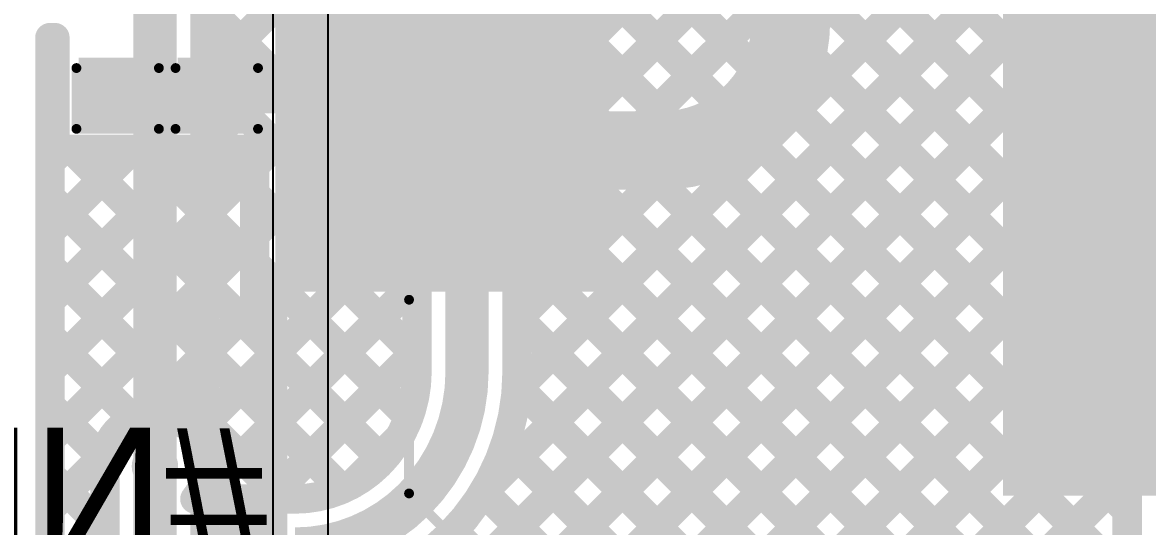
# Model space of a CAD drawing. Header units: millimetres. Extents: x 4.35 to 7.26, y 1.61 to 5.34.
# Drawn here: x 4.786 to 5.359, y 4.26 to 4.517 of the extents above; entities that cross this region are included whole.
import ezdxf

# ---------------------------------------------------------------- set-up
doc = ezdxf.new("R2010")
doc.units = ezdxf.units.MM
doc.header["$MEASUREMENT"] = 0
for name, color, linetype in [('BottomLayer', 5, 'Continuous'), ('BottomOverlay', 54, 'Continuous'), ('MultiLayer', 9, 'Continuous'), ('TopLayer', 1, 'Continuous'), ('TopOverlay', 2, 'Continuous'), ('TopPaste', 8, 'Continuous'), ('TopSolder', 216, 'Continuous'), ('ViaHoleLayer', 16, 'Continuous')]:
    doc.layers.add(name, color=color, linetype=linetype)

# ---------------------------------------------------------------- blocks, each defined once
blk = doc.blocks.new('74437368033_18')
at = {"layer": 'TopLayer'}
for points in [[(-0.26772, -0.0689), (-0.1063, -0.0689), (-0.26772, 0.0689), (-0.1063, 0.0689)], [(0.1063, -0.0689), (0.26772, -0.0689), (0.1063, 0.0689), (0.26772, 0.0689)]]:
    blk.add_solid(points, dxfattribs=at)
at = {"layer": 'TopOverlay', "const_width": 0.005}
for points in [[(-0.17669, 0.20268), (-0.20354, 0.17583)], [(0.17669, 0.20268), (-0.17669, 0.20268)], [(0.20354, 0.17583), (0.17669, 0.20268)], [(-0.20354, 0.17583), (-0.20354, 0.07709)], [(0.20354, 0.17583), (0.20354, 0.07709)], [(-0.20354, -0.07709), (-0.20354, -0.17583)], [(0.20354, -0.07709), (0.20354, -0.17583)], [(-0.17669, -0.20268), (-0.20354, -0.17583)], [(0.20354, -0.17583), (0.17669, -0.20268)], [(0.17669, -0.20268), (-0.17669, -0.20268)]]:
    blk.add_lwpolyline(points, dxfattribs=at)
at = {"layer": 'TopOverlay'}
for points, const_width in [([(-0.17794, 0.20268, 1), (-0.17544, 0.20268, 1)], 0.0025), ([(-0.17794, 0.20268, 1), (-0.17544, 0.20268, 1)], 0.0025), ([(0.17544, 0.20268, 1), (0.17794, 0.20268, 1)], 0.0025), ([(0.17544, 0.20268, 1), (0.17794, 0.20268, 1)], 0.0025), ([(-0.20479, 0.17583, 1), (-0.20229, 0.17583, 1)], 0.0025), ([(-0.20479, 0.17583, 1), (-0.20229, 0.17583, 1)], 0.0025), ([(0.20229, 0.17583, 1), (0.20479, 0.17583, 1)], 0.0025), ([(0.20229, 0.17583, 1), (0.20479, 0.17583, 1)], 0.0025), ([(-0.21638, 0.08835, 1), (-0.23575, 0.08835, 1)], 0.01), ([(-0.23825, 0.08835, 1), (-0.23325, 0.08835, 1)], 0.005), ([(-0.21888, 0.08835, 1), (-0.21388, 0.08835, 1)], 0.005), ([(-0.20479, 0.07709, 1), (-0.20229, 0.07709, 1)], 0.0025), ([(0.20229, 0.07709, 1), (0.20479, 0.07709, 1)], 0.0025), ([(-0.20479, -0.07709, 1), (-0.20229, -0.07709, 1)], 0.0025), ([(0.20229, -0.07709, 1), (0.20479, -0.07709, 1)], 0.0025), ([(-0.20479, -0.17583, 1), (-0.20229, -0.17583, 1)], 0.0025), ([(-0.20479, -0.17583, 1), (-0.20229, -0.17583, 1)], 0.0025), ([(0.20229, -0.17583, 1), (0.20479, -0.17583, 1)], 0.0025), ([(0.20229, -0.17583, 1), (0.20479, -0.17583, 1)], 0.0025), ([(-0.17794, -0.20268, 1), (-0.17544, -0.20268, 1)], 0.0025), ([(-0.17794, -0.20268, 1), (-0.17544, -0.20268, 1)], 0.0025), ([(0.17544, -0.20268, 1), (0.17794, -0.20268, 1)], 0.0025), ([(0.17544, -0.20268, 1), (0.17794, -0.20268, 1)], 0.0025)]:
    blk.add_lwpolyline(points, format="xyb", close=True, dxfattribs=dict(at, const_width=const_width))
at = {"layer": 'TopPaste'}
for points in [[(-0.26772, -0.0689), (-0.1063, -0.0689), (-0.26772, 0.0689), (-0.1063, 0.0689)], [(0.1063, -0.0689), (0.26772, -0.0689), (0.1063, 0.0689), (0.26772, 0.0689)]]:
    blk.add_solid(points, dxfattribs=at)
at = {"layer": 'TopSolder'}
for points in [[(-0.27172, -0.0729), (-0.1023, -0.0729), (-0.27172, 0.0729), (-0.1023, 0.0729)], [(0.1023, -0.0729), (0.27172, -0.0729), (0.1023, 0.0729), (0.27172, 0.0729)]]:
    blk.add_solid(points, dxfattribs=at)
blk = doc.blocks.new('CAP_0603_23')
at = {"layer": 'TopLayer'}
for points in [[(-0.045, 0.0175), (-0.045, -0.0175), (-0.015, 0.0175), (-0.015, -0.0175)], [(0.015, 0.0175), (0.015, -0.0175), (0.045, 0.0175), (0.045, -0.0175)]]:
    blk.add_solid(points, dxfattribs=at)
at = {"layer": 'TopOverlay', "const_width": 0.005}
for points in [[(-0.049, 0.021), (-0.049, -0.021)], [(-0.049, 0.021), (-0.018, 0.021)], [(0.018, 0.021), (0.049, 0.021)], [(0.049, 0.021), (0.049, -0.021)], [(-0.049, -0.021), (-0.018, -0.021)], [(0.018, -0.021), (0.049, -0.021)]]:
    blk.add_lwpolyline(points, dxfattribs=at)
at = {"layer": 'TopOverlay', "const_width": 0.0025}
for points in [[(-0.05025, 0.021, 1), (-0.04775, 0.021, 1)], [(-0.05025, 0.021, 1), (-0.04775, 0.021, 1)], [(-0.01925, 0.021, 1), (-0.01675, 0.021, 1)], [(0.01675, 0.021, 1), (0.01925, 0.021, 1)], [(0.04775, 0.021, 1), (0.05025, 0.021, 1)], [(0.04775, 0.021, 1), (0.05025, 0.021, 1)], [(-0.05025, -0.021, 1), (-0.04775, -0.021, 1)], [(-0.05025, -0.021, 1), (-0.04775, -0.021, 1)], [(-0.01925, -0.021, 1), (-0.01675, -0.021, 1)], [(0.01675, -0.021, 1), (0.01925, -0.021, 1)], [(0.04775, -0.021, 1), (0.05025, -0.021, 1)], [(0.04775, -0.021, 1), (0.05025, -0.021, 1)]]:
    blk.add_lwpolyline(points, format="xyb", close=True, dxfattribs=at)
at = {"layer": 'TopPaste'}
for points in [[(-0.045, 0.0175), (-0.045, -0.0175), (-0.015, 0.0175), (-0.015, -0.0175)], [(0.015, 0.0175), (0.015, -0.0175), (0.045, 0.0175), (0.045, -0.0175)]]:
    blk.add_solid(points, dxfattribs=at)
at = {"layer": 'TopSolder'}
for points in [[(-0.04736, 0.01986), (-0.04736, -0.01986), (-0.01264, 0.01986), (-0.01264, -0.01986)], [(0.01264, 0.01986), (0.01264, -0.01986), (0.04736, 0.01986), (0.04736, -0.01986)]]:
    blk.add_solid(points, dxfattribs=at)
blk = doc.blocks.new('CAP_0603_83')
at = {"layer": 'TopLayer'}
for points in [[(-0.045, 0.0175), (-0.045, -0.0175), (-0.015, 0.0175), (-0.015, -0.0175)], [(0.015, 0.0175), (0.015, -0.0175), (0.045, 0.0175), (0.045, -0.0175)]]:
    blk.add_solid(points, dxfattribs=at)
at = {"layer": 'TopOverlay', "const_width": 0.005}
for points in [[(-0.049, 0.021), (-0.049, -0.021)], [(-0.049, 0.021), (-0.018, 0.021)], [(0.018, 0.021), (0.049, 0.021)], [(0.049, 0.021), (0.049, -0.021)], [(-0.049, -0.021), (-0.018, -0.021)], [(0.018, -0.021), (0.049, -0.021)]]:
    blk.add_lwpolyline(points, dxfattribs=at)
at = {"layer": 'TopOverlay', "const_width": 0.0025}
for points in [[(-0.05025, 0.021, 1), (-0.04775, 0.021, 1)], [(-0.05025, 0.021, 1), (-0.04775, 0.021, 1)], [(-0.01925, 0.021, 1), (-0.01675, 0.021, 1)], [(0.01675, 0.021, 1), (0.01925, 0.021, 1)], [(0.04775, 0.021, 1), (0.05025, 0.021, 1)], [(0.04775, 0.021, 1), (0.05025, 0.021, 1)], [(-0.05025, -0.021, 1), (-0.04775, -0.021, 1)], [(-0.05025, -0.021, 1), (-0.04775, -0.021, 1)], [(-0.01925, -0.021, 1), (-0.01675, -0.021, 1)], [(0.01675, -0.021, 1), (0.01925, -0.021, 1)], [(0.04775, -0.021, 1), (0.05025, -0.021, 1)], [(0.04775, -0.021, 1), (0.05025, -0.021, 1)]]:
    blk.add_lwpolyline(points, format="xyb", close=True, dxfattribs=at)
at = {"layer": 'TopPaste'}
for points in [[(-0.045, 0.0175), (-0.045, -0.0175), (-0.015, 0.0175), (-0.015, -0.0175)], [(0.015, 0.0175), (0.015, -0.0175), (0.045, 0.0175), (0.045, -0.0175)]]:
    blk.add_solid(points, dxfattribs=at)
at = {"layer": 'TopSolder'}
for points in [[(-0.04736, 0.01986), (-0.04736, -0.01986), (-0.01264, 0.01986), (-0.01264, -0.01986)], [(0.01264, 0.01986), (0.01264, -0.01986), (0.04736, 0.01986), (0.04736, -0.01986)]]:
    blk.add_solid(points, dxfattribs=at)

msp = doc.modelspace()

# ---------------------------------------------------------------- linework, layer by layer
at = {"layer": 'BottomLayer'}
for points, const_width in [([(5.34835, 4.19815), (5.34835, 4.88255)], 0.015), ([(5.0375, 4.43646), (5.34835, 4.74731)], 0.015), ([(5.012, 4.33918), (5.012, 4.715)], 0.022), ([(5.0375, 4.4011), (5.34835, 4.71195)], 0.015), ([(4.9865, 4.33918), (4.9865, 4.70929)], 0.015), ([(5.0375, 4.33918), (5.0375, 4.70629)], 0.015), ([(5.05179, 4.70629), (5.34835, 4.40972)], 0.015), ([(5.0375, 4.68522), (5.34835, 4.37437)], 0.015), ([(5.0375, 4.36575), (5.34835, 4.6766)], 0.015), ([(5.0375, 4.47181), (5.23019, 4.6645)], 0.015), ([(5.0375, 4.50717), (5.19483, 4.6645)], 0.015), ([(5.12893, 4.6645), (5.34835, 4.44508)], 0.015), ([(5.16428, 4.6645), (5.34835, 4.48043)], 0.015), ([(5.19964, 4.6645), (5.34835, 4.51579)], 0.015), ([(5.0375, 4.64986), (5.34835, 4.33901)], 0.015), ([(5.03714, 4.33003), (5.34835, 4.64124)], 0.015), ([(4.853, 4.291), (4.853, 4.614)], 0.022), ([(5.0375, 4.61451), (5.34835, 4.30366)], 0.015), ([(4.8785, 4.29748), (4.8785, 4.60929)], 0.015), ([(4.9013, 4.60929), (4.9865, 4.52409)], 0.015), ([(5.02016, 4.27769), (5.34835, 4.60589)], 0.015), ([(4.8785, 4.48959), (4.9865, 4.59759)], 0.015), ([(4.8785, 4.59673), (4.9865, 4.48873)], 0.015), ([(5.0375, 4.57915), (5.34835, 4.2683)], 0.015), ([(4.84432, 4.0665), (5.34835, 4.57053)], 0.015), ([(4.8785, 4.45423), (4.9865, 4.56223)], 0.015), ([(4.8785, 4.56137), (4.9865, 4.45337)], 0.015), ([(5.0375, 4.5438), (5.34835, 4.23295)], 0.015), ([(4.87967, 4.0665), (5.34835, 4.53518)], 0.015), ([(4.8785, 4.41888), (4.9865, 4.52688)], 0.015), ([(4.8785, 4.52602), (4.9865, 4.41802)], 0.015), ([(5.0375, 4.50844), (5.34835, 4.19759)], 0.015), ([(4.91503, 4.0665), (5.34835, 4.49982)], 0.015), ([(4.8785, 4.38352), (4.9865, 4.49152)], 0.015), ([(4.8785, 4.49066), (4.9865, 4.38266)], 0.015), ([(5.0375, 4.47309), (5.41409, 4.0965)], 0.015), ([(4.95039, 4.0665), (5.34835, 4.46446)], 0.015), ([(4.8785, 4.34817), (4.9865, 4.45617)], 0.015), ([(4.8785, 4.45531), (4.9865, 4.34731)], 0.015), ([(5.0375, 4.43773), (5.37873, 4.0965)], 0.015), ([(4.98574, 4.0665), (5.34835, 4.42911)], 0.015), ([(4.8785, 4.31281), (4.9865, 4.42081)], 0.015), ([(4.8785, 4.41995), (4.98237, 4.31608)], 0.015), ([(5.0375, 4.40237), (5.34338, 4.0965)], 0.015), ([(5.0211, 4.0665), (5.34835, 4.39375)], 0.015), ([(4.87539, 4.27435), (4.9865, 4.38546)], 0.015), ([(4.8785, 4.3846), (4.96897, 4.29412)], 0.015), ([(5.0375, 4.36702), (5.30802, 4.0965)], 0.015), ([(5.05645, 4.0665), (5.34835, 4.3584)], 0.015), ([(4.8785, 4.34924), (4.94838, 4.27937)], 0.015), ([(4.91075, 4.27435), (4.9865, 4.3501)], 0.015), ([(5.03727, 4.33189), (5.27266, 4.0965)], 0.015), ([(5.09181, 4.0665), (5.34835, 4.32304)], 0.015), ([(4.8785, 4.31389), (4.91804, 4.27435)], 0.015), ([(4.95383, 4.28207), (4.97753, 4.30577)], 0.015), ([(5.03156, 4.30225), (5.23731, 4.0965)], 0.015), ([(5.15841, 4.09775), (5.34835, 4.28769)], 0.015), ([(4.87694, 4.28009), (4.88268, 4.27435)], 0.015), ([(4.87337, 4.27435), (4.92428, 4.27435)], 0.015), ([(5.02039, 4.27807), (5.20195, 4.0965)], 0.015), ([(5.00506, 4.25804), (5.1666, 4.0965)], 0.015)]:
    msp.add_lwpolyline(points, dxfattribs=dict(at, const_width=const_width))
for points, const_width in [([(4.98275, 4.52409, 1), (4.99025, 4.52409, 1)], 0.0075), ([(5.3446, 4.51579, 1), (5.3521, 4.51579, 1)], 0.0075), ([(5.03375, 4.50844, 1), (5.04125, 4.50844, 1)], 0.0075), ([(5.03375, 4.50717, 1), (5.04125, 4.50717, 1)], 0.0075), ([(5.3446, 4.49982, 1), (5.3521, 4.49982, 1)], 0.0075), ([(4.87475, 4.49066, 1), (4.88225, 4.49066, 1)], 0.0075), ([(4.87475, 4.48959, 1), (4.88225, 4.48959, 1)], 0.0075), ([(4.98275, 4.49152, 1), (4.99025, 4.49152, 1)], 0.0075), ([(4.98275, 4.48873, 1), (4.99025, 4.48873, 1)], 0.0075), ([(5.3446, 4.48043, 1), (5.3521, 4.48043, 1)], 0.0075), ([(5.03375, 4.47309, 1), (5.04125, 4.47309, 1)], 0.0075), ([(5.03375, 4.47181, 1), (5.04125, 4.47181, 1)], 0.0075), ([(5.3446, 4.46446, 1), (5.3521, 4.46446, 1)], 0.0075), ([(4.87475, 4.45531, 1), (4.88225, 4.45531, 1)], 0.0075), ([(4.87475, 4.45423, 1), (4.88225, 4.45423, 1)], 0.0075), ([(4.98275, 4.45617, 1), (4.99025, 4.45617, 1)], 0.0075), ([(4.98275, 4.45337, 1), (4.99025, 4.45337, 1)], 0.0075), ([(5.3446, 4.44508, 1), (5.3521, 4.44508, 1)], 0.0075), ([(5.03375, 4.43773, 1), (5.04125, 4.43773, 1)], 0.0075), ([(5.03375, 4.43646, 1), (5.04125, 4.43646, 1)], 0.0075), ([(5.3446, 4.42911, 1), (5.3521, 4.42911, 1)], 0.0075), ([(4.87475, 4.41995, 1), (4.88225, 4.41995, 1)], 0.0075), ([(4.87475, 4.41888, 1), (4.88225, 4.41888, 1)], 0.0075), ([(4.98275, 4.42081, 1), (4.99025, 4.42081, 1)], 0.0075), ([(4.98275, 4.41802, 1), (4.99025, 4.41802, 1)], 0.0075), ([(5.3446, 4.40972, 1), (5.3521, 4.40972, 1)], 0.0075), ([(5.03375, 4.40237, 1), (5.04125, 4.40237, 1)], 0.0075), ([(5.03375, 4.4011, 1), (5.04125, 4.4011, 1)], 0.0075), ([(5.3446, 4.39375, 1), (5.3521, 4.39375, 1)], 0.0075), ([(4.87475, 4.3846, 1), (4.88225, 4.3846, 1)], 0.0075), ([(4.87475, 4.38352, 1), (4.88225, 4.38352, 1)], 0.0075), ([(4.98275, 4.38546, 1), (4.99025, 4.38546, 1)], 0.0075), ([(4.98275, 4.38266, 1), (4.99025, 4.38266, 1)], 0.0075), ([(5.3446, 4.37437, 1), (5.3521, 4.37437, 1)], 0.0075), ([(5.03375, 4.36702, 1), (5.04125, 4.36702, 1)], 0.0075), ([(5.03375, 4.36575, 1), (5.04125, 4.36575, 1)], 0.0075), ([(5.3446, 4.3584, 1), (5.3521, 4.3584, 1)], 0.0075), ([(4.87475, 4.34924, 1), (4.88225, 4.34924, 1)], 0.0075), ([(4.98275, 4.3501, 1), (4.99025, 4.3501, 1)], 0.0075), ([(4.87475, 4.34817, 1), (4.88225, 4.34817, 1)], 0.0075), ([(4.98275, 4.34731, 1), (4.99025, 4.34731, 1)], 0.0075), ([(4.98275, 4.33918, 1), (4.99025, 4.33918, 1)], 0.0075), ([(4.98275, 4.33918, 1), (4.99025, 4.33918, 1)], 0.0075), ([(5.0065, 4.33918, 1), (5.0175, 4.33918, 1)], 0.011), ([(5.0065, 4.33918, 1), (5.0175, 4.33918, 1)], 0.011), ([(5.03375, 4.33918, 1), (5.04125, 4.33918, 1)], 0.0075), ([(5.03375, 4.33918, 1), (5.04125, 4.33918, 1)], 0.0075), ([(5.3446, 4.33901, 1), (5.3521, 4.33901, 1)], 0.0075), ([(5.03352, 4.33189, 1), (5.04102, 4.33189, 1)], 0.0075), ([(5.03339, 4.33003, 1), (5.04089, 4.33003, 1)], 0.0075), ([(5.3446, 4.32304, 1), (5.3521, 4.32304, 1)], 0.0075), ([(4.97862, 4.31608, 1), (4.98612, 4.31608, 1)], 0.0075), ([(4.87475, 4.31389, 1), (4.88225, 4.31389, 1)], 0.0075), ([(4.87475, 4.31281, 1), (4.88225, 4.31281, 1)], 0.0075), ([(4.97378, 4.30577, 1), (4.98128, 4.30577, 1)], 0.0075), ([(5.3446, 4.30366, 1), (5.3521, 4.30366, 1)], 0.0075), ([(4.87475, 4.29748, 1), (4.88225, 4.29748, 1)], 0.0075), ([(4.87475, 4.29748, 1), (4.88225, 4.29748, 1)], 0.0075), ([(5.02781, 4.30225, 1), (5.03531, 4.30225, 1)], 0.0075), ([(4.84709, 4.291, 1), (4.85891, 4.291, 1)], 0.01181), ([(4.8475, 4.291, 1), (4.8585, 4.291, 1)], 0.011), ([(4.96322, 4.29203, 1), (4.97072, 4.29203, 1)], 0.0075), ([(4.96326, 4.29207, 1), (4.97076, 4.29207, 1)], 0.0075), ([(4.96522, 4.29412, 1), (4.97272, 4.29412, 1)], 0.0075), ([(4.87556, 4.291, 1), (4.88306, 4.291, 1)], 0.0075), ([(4.87556, 4.291, 1), (4.88306, 4.291, 1)], 0.0075), ([(5.3446, 4.28769, 1), (5.3521, 4.28769, 1)], 0.0075), ([(4.87319, 4.28009, 1), (4.88069, 4.28009, 1)], 0.0075), ([(4.95008, 4.28207, 1), (4.95758, 4.28207, 1)], 0.0075), ([(4.86962, 4.27435, 1), (4.87712, 4.27435, 1)], 0.0075), ([(4.86962, 4.27435, 1), (4.87712, 4.27435, 1)], 0.0075), ([(4.87164, 4.27435, 1), (4.87914, 4.27435, 1)], 0.0075), ([(4.87893, 4.27435, 1), (4.88643, 4.27435, 1)], 0.0075), ([(4.907, 4.27435, 1), (4.9145, 4.27435, 1)], 0.0075), ([(4.91429, 4.27435, 1), (4.92179, 4.27435, 1)], 0.0075), ([(4.92053, 4.27435, 1), (4.92803, 4.27435, 1)], 0.0075), ([(4.92053, 4.27435, 1), (4.92803, 4.27435, 1)], 0.0075), ([(4.94463, 4.27937, 1), (4.95213, 4.27937, 1)], 0.0075), ([(4.9795, 4.274, 1), (4.9905, 4.274, 1)], 0.011), ([(4.9795, 4.274, 1), (4.9905, 4.274, 1)], 0.011), ([(5.01641, 4.27769, 1), (5.02391, 4.27769, 1)], 0.0075), ([(5.01664, 4.27807, 1), (5.02414, 4.27807, 1)], 0.0075), ([(5.3446, 4.2683, 1), (5.3521, 4.2683, 1)], 0.0075), ([(5.00131, 4.25804, 1), (5.00881, 4.25804, 1)], 0.0075), ([(4.99928, 4.25597, 1), (5.00678, 4.25597, 1)], 0.0075), ([(4.99928, 4.25597, 1), (5.00678, 4.25597, 1)], 0.0075)]:
    msp.add_lwpolyline(points, format="xyb", close=True, dxfattribs=dict(at, const_width=const_width))
for points, const_width in [([(4.9865, 4.33918, -0.198676), (4.96701, 4.29207)], 0.015), ([(5.012, 4.33918, -0.198912), (4.985, 4.274)], 0.022), ([(5.0375, 4.33918, -0.198912), (5.00303, 4.25597)], 0.015), ([(4.8785, 4.29748, -0.062313), (4.87931, 4.291)], 0.015), ([(4.96697, 4.29203, -0.198912), (4.92428, 4.27435)], 0.015), ([(4.87931, 4.291, -0.172986), (4.87337, 4.27435)], 0.015), ([(4.985, 4.274, -0.198912), (4.92428, 4.24885)], 0.022), ([(5.00303, 4.25597, -0.198912), (4.92428, 4.22335)], 0.015)]:
    msp.add_lwpolyline(points, format="xyb", dxfattribs=dict(at, const_width=const_width))
at = {"layer": 'MultiLayer', "const_width": 0.01181}
msp.add_lwpolyline([(4.84709, 4.291, 1), (4.85891, 4.291, 1)], format="xyb", close=True, dxfattribs=at)
at = {"layer": 'TopLayer'}
for p, q in [((4.913, 4.6605), (4.913, 4.247)), ((4.941, 4.623), (4.941, 4.236))]:
    msp.add_line(p, q, dxfattribs=at)
for points, const_width in [([(5.177, 4.51754), (5.177, 4.93)], 0.04), ([(4.7995, 4.22348), (4.7995, 4.5095)], 0.015), ([(4.802, 4.4525), (4.802, 4.5095)], 0.015), ([(4.7995, 4.49895), (4.802, 4.49645)], 0.015), ([(4.7995, 4.4813), (4.802, 4.4838)], 0.015), ([(4.834, 4.482), (4.8845, 4.482)], 0.022), ([(4.8845, 4.482), (4.96999, 4.482)], 0.022), ([(4.96999, 4.482), (4.99899, 4.453)], 0.022), ([(4.7995, 4.4636), (4.802, 4.4611)], 0.015), ([(5.00199, 4.452), (5.11146, 4.452)], 0.04), ([(4.7995, 4.37523), (4.87677, 4.4525)], 0.015), ([(4.7995, 4.44594), (4.80606, 4.4525)], 0.015), ([(4.7995, 4.41059), (4.84141, 4.4525)], 0.015), ([(4.802, 4.4525), (4.8525, 4.4525)], 0.015), ([(4.8106, 4.4525), (4.913, 4.3501)], 0.015), ([(4.84595, 4.4525), (4.90378, 4.39467)], 0.015), ([(4.8525, 4.4525), (4.866, 4.4525)], 0.015), ([(4.8525, 4.4525), (4.866, 4.4525)], 0.015), ([(4.866, 4.4525), (4.90378, 4.4525)], 0.015), ([(4.88131, 4.4525), (4.90378, 4.43003)], 0.015), ([(4.90378, 4.3696), (4.90378, 4.4525)], 0.015), ([(4.7995, 4.33988), (4.90378, 4.44416)], 0.015), ([(4.7995, 4.42824), (4.913, 4.31474)], 0.015), ([(4.7995, 4.30452), (4.90378, 4.40881)], 0.015), ([(4.7995, 4.39289), (4.913, 4.27939)], 0.015), ([(4.84694, 4.3166), (4.90378, 4.37345)], 0.015), ([(4.90378, 4.3696), (4.913, 4.3696)], 0.015), ([(4.913, 4.247), (4.913, 4.3696)], 0.015), ([(4.7995, 4.35753), (4.84209, 4.31494)], 0.015), ([(4.87336, 4.30767), (4.913, 4.34731)], 0.015), ([(4.7995, 4.32218), (4.82695, 4.29472)], 0.015), ([(4.8785, 4.27746), (4.913, 4.31196)], 0.015), ([(4.7995, 4.26917), (4.8274, 4.29706)], 0.015), ([(4.853, 4.19851), (4.853, 4.291)], 0.022), ([(4.7995, 4.28682), (4.8275, 4.25882)], 0.015), ([(4.8275, 4.19851), (4.8275, 4.28452)], 0.015), ([(4.8785, 4.19851), (4.8785, 4.28452)], 0.015), ([(4.8785, 4.27853), (5.07553, 4.0815)], 0.015), ([(4.8785, 4.2421), (4.913, 4.2766)], 0.015), ([(4.7995, 4.23381), (4.8275, 4.26181)], 0.015)]:
    msp.add_lwpolyline(points, dxfattribs=dict(at, const_width=const_width))
for points, const_width in [([(5.177, 4.51754, -0.414214), (5.11146, 4.452)], 0.04), ([(4.8275, 4.28452, -1.132908), (4.87931, 4.291)], 0.015), ([(4.87931, 4.291, -0.062313), (4.8785, 4.28452)], 0.015)]:
    msp.add_lwpolyline(points, format="xyb", dxfattribs=dict(at, const_width=const_width))
for points, const_width in [([(5.167, 4.51754, 1), (5.187, 4.51754, 1)], 0.02), ([(5.167, 4.51754, 1), (5.187, 4.51754, 1)], 0.02), ([(4.79575, 4.5095, 1), (4.80325, 4.5095, 1)], 0.0075), ([(4.79825, 4.5095, 1), (4.80575, 4.5095, 1)], 0.0075), ([(4.79575, 4.49895, 1), (4.80325, 4.49895, 1)], 0.0075), ([(4.79825, 4.49645, 1), (4.80575, 4.49645, 1)], 0.0075), ([(4.79575, 4.4813, 1), (4.80325, 4.4813, 1)], 0.0075), ([(4.79825, 4.4838, 1), (4.80575, 4.4838, 1)], 0.0075), ([(4.8285, 4.482, 1), (4.8395, 4.482, 1)], 0.011), ([(4.879, 4.482, 1), (4.89, 4.482, 1)], 0.011), ([(4.879, 4.482, 1), (4.89, 4.482, 1)], 0.011), ([(4.96449, 4.482, 1), (4.97549, 4.482, 1)], 0.011), ([(4.96449, 4.482, 1), (4.97549, 4.482, 1)], 0.011), ([(4.79575, 4.4636, 1), (4.80325, 4.4636, 1)], 0.0075), ([(4.99199, 4.452, 1), (5.01199, 4.452, 1)], 0.02), ([(5.10146, 4.452, 1), (5.12146, 4.452, 1)], 0.02), ([(5.10146, 4.452, 1), (5.12146, 4.452, 1)], 0.02), ([(4.79825, 4.4611, 1), (4.80575, 4.4611, 1)], 0.0075), ([(4.79825, 4.4525, 1), (4.80575, 4.4525, 1)], 0.0075), ([(4.79825, 4.4525, 1), (4.80575, 4.4525, 1)], 0.0075), ([(4.80231, 4.4525, 1), (4.80981, 4.4525, 1)], 0.0075), ([(4.80685, 4.4525, 1), (4.81435, 4.4525, 1)], 0.0075), ([(4.83766, 4.4525, 1), (4.84516, 4.4525, 1)], 0.0075), ([(4.8422, 4.4525, 1), (4.8497, 4.4525, 1)], 0.0075), ([(4.84875, 4.4525, 1), (4.85625, 4.4525, 1)], 0.0075), ([(4.84875, 4.4525, 1), (4.85625, 4.4525, 1)], 0.0075), ([(4.84875, 4.4525, 1), (4.85625, 4.4525, 1)], 0.0075), ([(4.86225, 4.4525, 1), (4.86975, 4.4525, 1)], 0.0075), ([(4.86225, 4.4525, 1), (4.86975, 4.4525, 1)], 0.0075), ([(4.86225, 4.4525, 1), (4.86975, 4.4525, 1)], 0.0075), ([(4.87302, 4.4525, 1), (4.88052, 4.4525, 1)], 0.0075), ([(4.87756, 4.4525, 1), (4.88506, 4.4525, 1)], 0.0075), ([(4.90003, 4.4525, 1), (4.90753, 4.4525, 1)], 0.0075), ([(4.90003, 4.4525, 1), (4.90753, 4.4525, 1)], 0.0075), ([(4.99349, 4.453, 1), (5.00449, 4.453, 1)], 0.011), ([(4.79575, 4.44594, 1), (4.80325, 4.44594, 1)], 0.0075), ([(4.90003, 4.44416, 1), (4.90753, 4.44416, 1)], 0.0075), ([(4.90003, 4.43003, 1), (4.90753, 4.43003, 1)], 0.0075), ([(4.79575, 4.42824, 1), (4.80325, 4.42824, 1)], 0.0075), ([(4.79575, 4.41059, 1), (4.80325, 4.41059, 1)], 0.0075), ([(4.90003, 4.40881, 1), (4.90753, 4.40881, 1)], 0.0075), ([(4.90003, 4.39467, 1), (4.90753, 4.39467, 1)], 0.0075), ([(4.79575, 4.39289, 1), (4.80325, 4.39289, 1)], 0.0075), ([(4.79575, 4.37523, 1), (4.80325, 4.37523, 1)], 0.0075), ([(4.90003, 4.37345, 1), (4.90753, 4.37345, 1)], 0.0075), ([(4.90003, 4.3696, 1), (4.90753, 4.3696, 1)], 0.0075), ([(4.90003, 4.3696, 1), (4.90753, 4.3696, 1)], 0.0075), ([(4.90925, 4.3696, 1), (4.91675, 4.3696, 1)], 0.0075), ([(4.90925, 4.3696, 1), (4.91675, 4.3696, 1)], 0.0075), ([(4.79575, 4.35753, 1), (4.80325, 4.35753, 1)], 0.0075), ([(4.90925, 4.3501, 1), (4.91675, 4.3501, 1)], 0.0075), ([(4.90925, 4.34731, 1), (4.91675, 4.34731, 1)], 0.0075), ([(4.79575, 4.33988, 1), (4.80325, 4.33988, 1)], 0.0075), ([(4.79575, 4.32218, 1), (4.80325, 4.32218, 1)], 0.0075), ([(4.83834, 4.31494, 1), (4.84584, 4.31494, 1)], 0.0075), ([(4.84319, 4.3166, 1), (4.85069, 4.3166, 1)], 0.0075), ([(4.90925, 4.31474, 1), (4.91675, 4.31474, 1)], 0.0075), ([(4.90925, 4.31196, 1), (4.91675, 4.31196, 1)], 0.0075), ([(4.79575, 4.30452, 1), (4.80325, 4.30452, 1)], 0.0075), ([(4.86961, 4.30767, 1), (4.87711, 4.30767, 1)], 0.0075), ([(4.82365, 4.29706, 1), (4.83115, 4.29706, 1)], 0.0075), ([(4.8232, 4.29472, 1), (4.8307, 4.29472, 1)], 0.0075), ([(4.84709, 4.291, 1), (4.85891, 4.291, 1)], 0.01181), ([(4.8475, 4.291, 1), (4.8585, 4.291, 1)], 0.011), ([(4.79575, 4.28682, 1), (4.80325, 4.28682, 1)], 0.0075), ([(4.87556, 4.291, 1), (4.88306, 4.291, 1)], 0.0075), ([(4.87556, 4.291, 1), (4.88306, 4.291, 1)], 0.0075), ([(4.82375, 4.28452, 1), (4.83125, 4.28452, 1)], 0.0075), ([(4.82375, 4.28452, 1), (4.83125, 4.28452, 1)], 0.0075), ([(4.87475, 4.28452, 1), (4.88225, 4.28452, 1)], 0.0075), ([(4.87475, 4.28452, 1), (4.88225, 4.28452, 1)], 0.0075), ([(4.87475, 4.27853, 1), (4.88225, 4.27853, 1)], 0.0075), ([(4.87475, 4.27746, 1), (4.88225, 4.27746, 1)], 0.0075), ([(4.90925, 4.27939, 1), (4.91675, 4.27939, 1)], 0.0075), ([(4.90925, 4.2766, 1), (4.91675, 4.2766, 1)], 0.0075), ([(4.79575, 4.26917, 1), (4.80325, 4.26917, 1)], 0.0075), ([(4.82375, 4.26181, 1), (4.83125, 4.26181, 1)], 0.0075), ([(4.82375, 4.25882, 1), (4.83125, 4.25882, 1)], 0.0075)]:
    msp.add_lwpolyline(points, format="xyb", close=True, dxfattribs=dict(at, const_width=const_width))
msp.add_solid([(5.285, 4.276), (5.61, 4.276), (5.285, 4.637), (5.61, 4.637)], dxfattribs=at)
at = {"layer": 'ViaHoleLayer', "const_width": 0.00591}
msp.add_lwpolyline([(4.85005, 4.291, 1), (4.85595, 4.291, 1)], format="xyb", close=True, dxfattribs=at)

# ---------------------------------------------------------------- block references
for name, p, rotation in [('74437368033_18', (5.186, 4.453), 180), ('CAP_0603_83', (4.834, 4.512), 90), ('CAP_0603_23', (4.8845, 4.512), 90)]:
    msp.add_blockref(name, p, dxfattribs=dict(rotation=rotation))

# ---------------------------------------------------------------- texts
at = {"layer": 'BottomOverlay', "text_generation_flag": 2}
msp.add_text('#NEX_2', height=0.07, rotation=360, dxfattribs=at).set_placement((4.91027, 4.24075))

doc.saveas('drawing.dxf')
